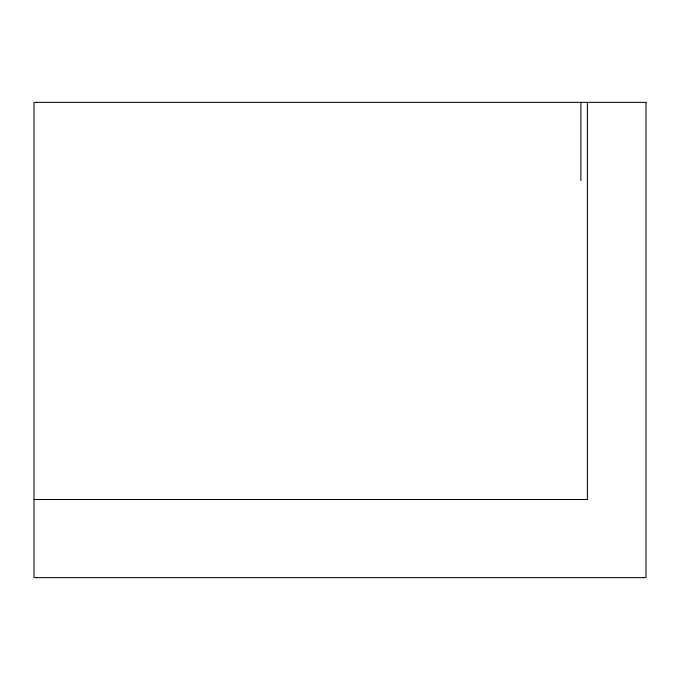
<?xml version="1.0" encoding="UTF-8"?>
<svg xmlns="http://www.w3.org/2000/svg" width="680" height="680" viewBox="0 0 680 680"><rect width="100%" height="100%" fill="white"/><g stroke="black" fill="none" stroke-linecap="round" stroke-linejoin="round"><path stroke-width="1.02" d="M34 499.511L587.401 499.511L587.401 102.365M580.89 102.365L580.89 180.489M646 102.365L34 102.365L34 577.635L646 577.635L646 102.365"/></g></svg>
